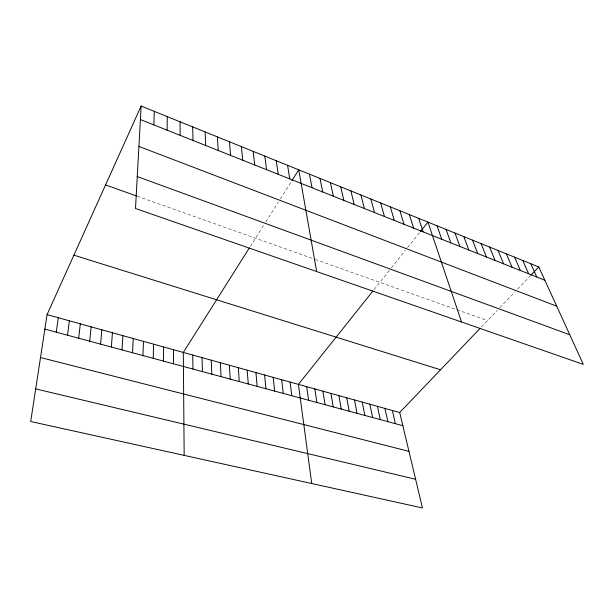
<?xml version="1.0" encoding="UTF-8"?>
<svg xmlns="http://www.w3.org/2000/svg" width="614" height="614" viewBox="0 0 614 614"><rect width="100%" height="100%" fill="white"/><g stroke="black" fill="none" stroke-linecap="round" stroke-linejoin="round"><path stroke-width="0.46" stroke-dasharray="3.07 2.3" d="M250.351 246.367L264.35 224.21M265.762 221.976L278.357 202.06M280.337 198.928L291.458 181.33M374.072 289.585L390.719 268.732M391.302 268.003L405.324 250.435M407.527 247.68L419.876 232.207M481.353 327.062L497.309 310.362M499.781 307.783L514.977 291.88M517.556 289.179L530.227 275.916M137.214 196.204L313.439 258.786M315.197 259.407L455.956 309.395M456.847 309.709L487.524 320.6"/><path stroke-width="0.92" d="M173.47 363.803L173.509 349.711M163.408 361.086L163.608 346.956M167.085 130.168L167.269 116.622M153.231 358.338L153.592 344.178M153.838 124.903L154.298 111.372M142.939 355.56L143.469 341.369M132.532 352.751L133.238 338.529M141.136 106.045L135.502 208.491L583.3 364.386L538.785 266.96L141.136 106.045L47.078 314.614L30.7 421.519L422.44 507.955L399.706 412.501L480.133 328.337M122.009 349.911L122.884 335.658M111.364 347.04L112.423 332.75M100.596 344.139L101.84 329.81M89.705 341.2L91.133 326.84M78.692 338.222L80.311 323.839M67.54 335.213L69.359 320.792M56.265 332.174L58.284 317.722M249.338 247.964L183.31 352.428L184.162 455.381M291.972 180.516L298.734 169.817L316.655 271.557M372.936 291.013L298.412 384.379L311.728 483.525M420.444 231.493L427.943 222.107L461.536 321.997M530.826 275.287L538.785 266.96M35.696 388.885L415.609 479.281M40.501 357.54L408.962 451.359M44.853 329.096L402.853 425.694M47.078 314.614L399.706 412.501M73.88 255.178L440.537 369.774M105.547 184.96L136.346 195.897M137.26 176.556L569.746 334.73M138.917 146.431L556.698 306.171M140.399 119.561L544.833 280.207M530.818 263.736L536.774 277.006M522.767 260.482L528.616 273.767M514.624 257.182L520.373 270.49M506.389 253.851L512.03 267.174M498.069 250.481L503.595 263.828M489.65 247.074L495.061 260.436M481.13 243.635L486.426 257.005M472.519 240.143L477.7 253.536M463.808 236.62L468.866 250.028M454.997 233.051L459.924 246.483M446.086 229.444L450.883 242.891M437.061 225.798L441.727 239.253M418.71 218.369L423.1 231.854M409.361 214.585L413.613 228.086M399.906 210.763L404.004 224.271M390.343 206.887L394.288 220.411M380.657 202.973L384.448 216.504M370.848 199.005L374.486 212.544M360.932 194.991L364.401 208.537M350.886 190.923L354.186 204.477M340.709 186.809L343.84 200.371M392.346 410.459L395.401 423.683M384.924 408.394L387.887 421.657M330.416 182.642L333.371 196.211M377.426 406.314L380.296 419.608M369.858 404.219L372.629 417.543M319.986 178.421L322.757 191.998M362.222 402.093L364.893 415.455M354.508 399.952L357.087 413.345M309.425 174.146L312.012 187.73M346.726 397.795L349.197 411.219M338.867 395.608L341.238 409.07M330.931 393.405L333.202 406.898M287.575 165.304L289.762 178.889M322.918 391.187L325.082 404.71M314.828 388.938L316.878 402.5M276.262 160.722L278.242 174.315M306.655 386.674L308.604 400.259M264.803 156.086L266.568 169.679M290.077 382.069L291.796 395.723M281.665 379.736L283.261 393.428M253.183 151.389L254.733 164.982M273.169 377.372L274.642 391.103M264.588 374.993L265.939 388.754M241.409 146.623L242.73 160.216M255.923 372.583L257.143 386.375M229.475 141.796L230.565 155.38M247.166 370.158L248.263 383.98M238.316 367.702L239.283 381.555M217.379 136.899L218.223 150.476M229.383 365.223L230.219 379.114M220.357 362.713L221.055 376.635M205.114 131.933L205.713 145.51M211.239 360.18L211.792 374.141M202.021 357.624L202.436 371.616M192.673 126.898L193.019 140.468M192.712 355.038L192.98 369.06M180.063 121.795L180.148 135.356"/></g></svg>
